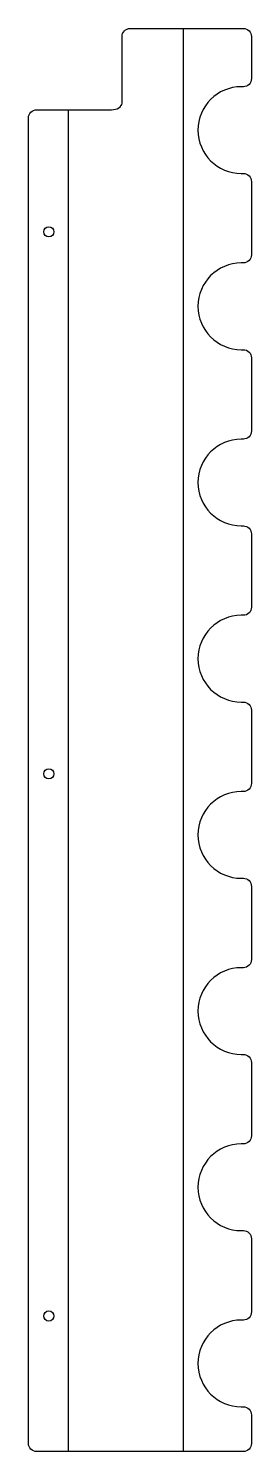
# Model space of a CAD drawing. Extents: x -29 to 135, y -525 to 525.
import ezdxf

# ---------------------------------------------------------------- set-up
doc = ezdxf.new("R2010")
doc.units = 0

msp = doc.modelspace()

# ---------------------------------------------------------------- linework, layer by layer
at = {"layer": '1'}
msp.add_lwpolyline([(135.3, 519), (135.3, 488, -0.414214), (129.3, 482), (127.8, 482, 1), (127.8, 418), (129.3, 418, -0.414214), (135.3, 412), (135.3, 358, -0.414214), (129.3, 352), (127.8, 352, 1), (127.8, 288), (129.3, 288, -0.414214), (135.3, 282), (135.3, 228, -0.414214), (129.3, 222), (127.8, 222, 1), (127.8, 158), (129.3, 158, -0.414214), (135.3, 152), (135.3, 98, -0.414214), (129.3, 92), (127.8, 92, 1), (127.8, 28), (129.3, 28, -0.414214), (135.3, 22), (135.3, -32, -0.414214), (129.3, -38), (127.8, -38, 1), (127.8, -102), (129.3, -102, -0.414214), (135.3, -108), (135.3, -162, -0.414214), (129.3, -168), (127.8, -168, 1), (127.8, -232), (129.3, -232, -0.414214), (135.3, -238), (135.3, -292, -0.414214), (129.3, -298), (127.8, -298, 1), (127.8, -362), (129.3, -362, -0.414214), (135.3, -368), (135.3, -422, -0.414214), (129.3, -428), (127.8, -428, 1), (127.8, -492), (129.3, -492, -0.414214), (135.3, -498), (135.3, -519, -0.414214), (129.3, -525), (-23.2, -525, -0.414214), (-29.2, -519), (-29.2, 459, -0.414214), (-23.2, 465), (32, 465), (33.5, 465.1), (35, 465.4), (36.3, 465.8), (37.5, 466.5), (38.4, 467.2), (39.2, 468.1), (39.6, 469), (39.8, 470), (39.8, 519, -0.414214), (45.8, 525), (129.3, 525, -0.414214)], format="xyb", close=True, dxfattribs=at)
for centre in [(-14.2, 375), (-14.2, -25), (-14.2, -425)]:
    msp.add_circle(centre, 3.75, dxfattribs=at)
at = {"layer": '2'}
for p, q in [((85.2, -525), (85.2, 525)), ((0.4, -525), (0.4, 465))]:
    msp.add_line(p, q, dxfattribs=at)

doc.saveas('drawing.dxf')
